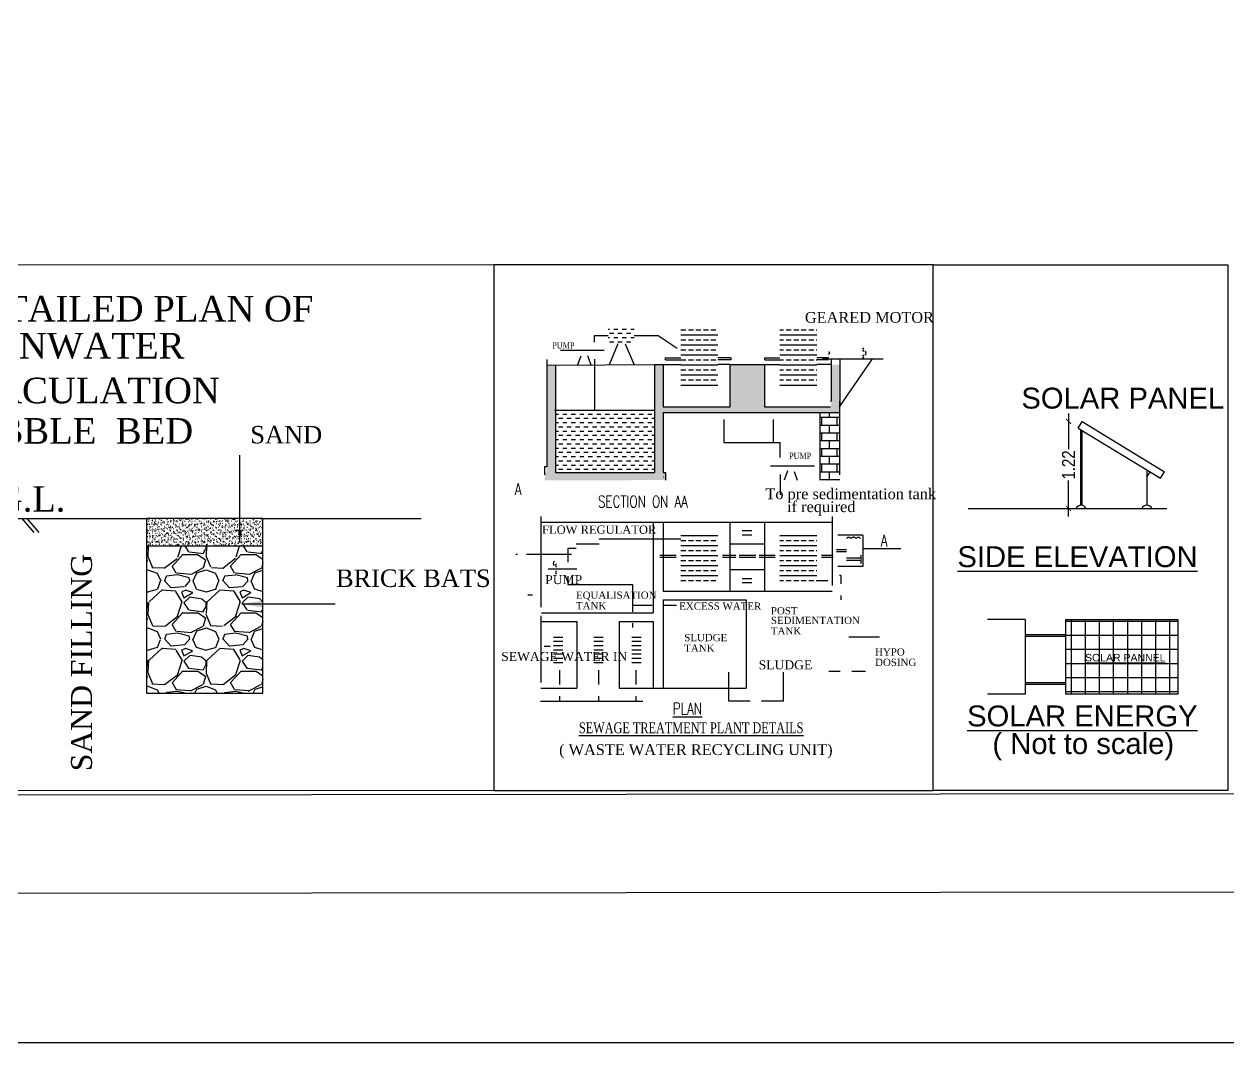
# Model space of a CAD drawing. Header units: metres. Extents: x 0 to 2231, y 0 to 2243.
# Drawn here: x 1913.99 to 1938.4, y 2121.45 to 2142.11 of the extents above; entities that cross this region are included whole.
import ezdxf

# ---------------------------------------------------------------- set-up
doc = ezdxf.new("R2010")
doc.units = ezdxf.units.M
doc.linetypes.add('CENTER', pattern=[2, 1.25, -0.25, 0.25, -0.25])
doc.styles.add('00', font='romantic.ttf')
doc.styles.add('5', font='romantic.ttf')
doc.styles.add('B', font='romantic.ttf')
doc.styles.add('DIM', font='swissc.ttf')
doc.styles.add('ROMAN', font='times.ttf', dxfattribs={"height": 300})
doc.styles.add('ROMANT', font='romant.shx', dxfattribs={"width": 0.8, "height": 60})
doc.styles.get("Standard").update_dxf_attribs({"font": 'arial.ttf'})
doc.dimstyles.new('Din', dxfattribs={"dimscale": 0, "dimtxt": 0.25, "dimasz": 0.1, "dimexe": 0.15, "dimexo": 0.15, "dimgap": 0.03, "dimtad": 0, "dimzin": 0, "dimdsep": 46, "dimtxsty": 'DIM', "dimblk": 'ARCHTICK', "dimcen": 0.09, "dimdle": 0.15, "dimse1": 1, "dimse2": 1, "dimclrd": 256, "dimclre": 256, "dimclrt": 7, "dimadec": 0, "dimazin": 3, "dimtfac": 1, "dimtofl": 0, "dimtmove": 1, "dimatfit": 3, "dimfxl": 0, "dimtolj": 1, "dimtzin": 0, "dimarcsym": 0})
doc.dimstyles.get("Standard").update_dxf_attribs({"dimtxt": 0.18, "dimasz": 0.18, "dimexe": 0.18, "dimexo": 0.0625, "dimgap": 0.09, "dimtad": 0, "dimtih": 1, "dimtoh": 1, "dimdec": 4, "dimzin": 0, "dimdsep": 46, "dimtxsty": 'Standard', "dimcen": 0.09, "dimadec": 0, "dimazin": 0, "dimtfac": 1, "dimtdec": 4, "dimtofl": 0, "dimtmove": 0, "dimatfit": 3, "dimfxl": 0, "dimtolj": 1, "dimtzin": 0, "dimarcsym": 0})
pattern_1 = [(0, (25.69421509613574, 18.01657848661892), (0.118125, 0.1181249999999999), [0.118125, -0.118125])]
pattern_2 = [(0, (-1049.970040978201, -235.4742932724516), (0, 0.2786062499999997), []), (0, (-1049.970040978201, -235.334990147452), (0, 0.2786062499999997), [0.139303125, -0.0696515625])]

# ---------------------------------------------------------------- blocks, each defined once
blk = doc.blocks.new('A$C2DE13D46')
h = blk.add_hatch()
h.set_pattern_fill('DASH', color=0, scale=0.945, style=0)
h.set_pattern_definition(pattern_1)
h.paths.add_polyline_path([(30.00533133475085, 32.12519983697752), (30.00533133475085, 32.54314874732694), (29.29039247742969, 32.54314874732694), (29.29039247742969, 32.12519983697752)])
h = blk.add_hatch()
h.set_pattern_fill('BRASS', color=0, scale=0.043875, style=0)
h.set_pattern_definition(pattern_2)
h.paths.add_polyline_path([(31.30966499916361, 30.86249893646931), (32.33784729321371, 30.86249893646931), (32.33784729321371, 32.55886558076139), (31.30966499916361, 32.55886558076139)])
h.paths.add_polyline_path([(34.0569106005006, 30.86249893646931), (35.08509289455072, 30.86249893646931), (35.08509289455072, 32.55886558076139), (34.0569106005006, 32.55886558076139)])
h = blk.add_hatch()
h.set_pattern_fill('AR-CONC', color=0, scale=0.027, style=0)
h.set_pattern_definition([(50, (25.69421509613574, 18.01657848661892), (0.1936602493022035, -0.0169430764453007), [0.02025, -0.2227499999999999]), (355, (25.69421509613574, 18.01657848661892), (-0.03746286007551, 0.2030918760990031), [0.0162, -0.1782000000000001]), (100.4513999999999, (25.71035344973586, 18.01516656481857), (0.1561975330627858, 0.1861486763564574), [0.0172098512999995, -0.1893083702399922]), (46.18419999999999, (25.69421509613574, 18.07057848661947), (0.288155083128924, -0.0446901338688349), [0.0303749999999998, -0.3341249999999976]), (96.63559999999993, (25.7182280172857, 18.06685429372891), (0.2523589304981499, 0.2630118251431192), [0.0258147777599989, -0.2839625099999901]), (351.1842000000001, (25.69421509613574, 18.07057848661947), (0.2523587251860793, 0.2630120222498375), [0.0243, -0.2673]), (20.99999999999998, (25.72121509613578, 18.05707848661967), (0.1611649040719846, -0.1087071004796414), [0.02025, -0.2227499999999997]), (326, (25.72121509613578, 18.05707848661967), (0.0656951396188271, 0.1957905121626502), [0.0162, -0.1781999999999999]), (71.45140000000002, (25.73464549904577, 18.04801955299916), (0.2268601097170023, 0.0870832341116871), [0.0172098512999999, -0.1893083702399991]), (37.50000000000001, (25.69421509613574, 18.01657848661892), (0.0032831609356685, 0.0898813405344541), [0, -0.1760399999999999, 0, -0.1809, 0, -0.178875]), (7.499999999999998, (25.69421509613574, 18.01657848661892), (0.0710287751093801, 0.1064911622082372), [0, -0.10314, 0, -0.17199, 0, -0.068175]), (327.5, (25.63400509613473, 18.01657848661892), (0.1441320577665505, -0.0060898153682825), [0, -0.0675, 0, -0.2106, 0, -0.27945]), (317.5, (25.60700509613582, 18.01657848661892), (0.1574602657224443, 0.0270283452297258), [0, -0.08775, 0, -0.13986, 0, -0.19845])])
h.paths.add_polyline_path([(27.82152824638786, 31.53386360409598), (27.57852824638769, 31.53252392416215), (27.57852824638769, 28.55339177232935), (27.51992051893387, 28.55339177232935), (27.52029946778055, 28.33348190131955), (30.87775538020071, 28.33926747173854), (30.87812435934882, 28.55339177232935), (30.81951663189386, 28.55339177232935), (30.81951663189386, 31.55039177232919), (30.57651663189461, 31.54905209239581), (30.57651663189461, 28.55339177232935), (27.82152824638786, 28.55339177232935)])
h = blk.add_hatch()
h.set_pattern_fill('AR-CONC', color=0, scale=0.027, style=0)
h.set_pattern_definition([(50, (25.39031916716579, 18.01657848661892), (0.1936602493022035, -0.0169430764453007), [0.02025, -0.2227499999999999]), (355, (25.39031916716579, 18.01657848661892), (-0.03746286007551, 0.2030918760990031), [0.0162, -0.1782000000000001]), (100.4513999999999, (25.40645752076682, 18.01516656481857), (0.1561975330627858, 0.1861486763564574), [0.0172098512999995, -0.1893083702399922]), (46.18419999999999, (25.39031916716579, 18.07057848661947), (0.288155083128924, -0.0446901338688349), [0.0303749999999998, -0.3341249999999976]), (96.63559999999993, (25.41433208831506, 18.06685429372891), (0.2523589304981499, 0.2630118251431192), [0.0258147777599989, -0.2839625099999901]), (351.1842000000001, (25.39031916716579, 18.07057848661947), (0.2523587251860793, 0.2630120222498375), [0.0243, -0.2673]), (20.99999999999998, (25.41731916716469, 18.05707848661967), (0.1611649040719846, -0.1087071004796414), [0.02025, -0.2227499999999997]), (326, (25.41731916716469, 18.05707848661967), (0.0656951396188271, 0.1957905121626502), [0.0162, -0.1781999999999999]), (71.45140000000002, (25.43074957007673, 18.04801955299916), (0.2268601097170023, 0.0870832341116871), [0.0172098512999999, -0.1893083702399991]), (37.50000000000001, (25.39031916716579, 18.01657848661892), (0.0032831609356685, 0.0898813405344541), [0, -0.1760399999999999, 0, -0.1809, 0, -0.178875]), (7.499999999999998, (25.39031916716579, 18.01657848661892), (0.0710287751093801, 0.1064911622082372), [0, -0.10314, 0, -0.17199, 0, -0.068175]), (327.5, (25.33010916716569, 18.01657848661892), (0.1441320577665505, -0.0060898153682825), [0, -0.0675, 0, -0.2106, 0, -0.27945]), (317.5, (25.30310916716701, 18.01657848661892), (0.1574602657224443, 0.0270283452297258), [0, -0.08775, 0, -0.13986, 0, -0.19845])])
h.paths.add_polyline_path([(35.71063733514563, 30.21389177232885, 0.4142135623730951), (35.72413733514475, 30.22739177232911), (35.72413733514475, 31.55039177232919), (35.48113733514481, 31.55039177232919), (35.48113733514481, 30.38939177232868, -0.4142135623730951), (35.46763733514479, 30.37589177232888), (33.6358182437658, 30.37589177232888), (33.6358182437658, 31.55039177232919), (32.67575472131364, 31.55039177232919), (32.67575472131364, 30.37589177232888), (30.81951663189386, 30.37589177232888), (30.81951663189386, 31.55039177232919), (30.57651663189461, 31.54905209239581), (30.57651663189461, 28.55339177232935), (27.82152824638786, 28.55339177232935), (27.82152824638786, 31.53386360409598), (27.57852824638769, 31.53252392416215), (27.57852824638769, 28.55339177232935), (27.51992051893387, 28.55339177232935), (27.52029932965559, 28.33356205723766), (30.87775726325265, 28.34036023535526), (30.87812435934882, 28.55339177232935), (30.81951663189386, 28.55339177232935), (30.81951663189386, 30.21389177232885)])
h = blk.add_hatch()
h.set_pattern_fill('DASH', color=0, scale=0.945, style=0)
h.set_pattern_definition(pattern_1)
h.paths.add_polyline_path([(27.82152824638786, 28.55339177232935), (30.57651663189461, 28.55339177232844), (30.57651663189461, 30.28683605215946), (27.82152824638786, 30.28683605215946)])
h = blk.add_hatch()
h.set_pattern_fill('AR-B816', color=0, scale=0.027, style=0)
h.set_pattern_definition([(0, (24.14973050388301, 18.01657848661892), (0, 0.2159999999999998), []), (90, (24.14973050388301, 18.01657848661892), (-0.216, 0.2159999999999998), [0.2159999999999998, -0.2159999999999998])])
h.paths.add_polyline_path([(35.17859173236991, 28.34906856152083), (35.72413733514475, 28.35017318181684), (35.72413733514475, 30.22739177232911, -0.4142135623730951), (35.71063733514563, 30.21389177232885), (35.17859173236991, 30.21389177232885)])
h = blk.add_hatch()
h.set_pattern_fill('BRASS', color=0, scale=0.043875, style=0)
h.set_pattern_definition(pattern_2)
h.paths.add_polyline_path([(31.30966499916361, 26.90778505161365), (31.30966499916361, 25.52356644062815), (32.33784729321371, 25.52356644062815), (32.33784729321371, 26.90778505161365)])
h.paths.add_polyline_path([(34.0569106005006, 25.52356644062815), (35.08509289455072, 25.52356644062815), (35.08509289455185, 26.90778505161365), (34.0569106005006, 26.90778505161365)])
at = {"color": 0}
for p, q in [((28.90860706133992, 32.17445050669898), (28.90860706133992, 32.35656653251198)), ((28.90860706133992, 32.35656653251198), (29.29039247742969, 32.35656653251198)), ((29.55651750379286, 32.12519983697774), (29.31100985586374, 31.53921645195732)), ((29.7620093645545, 32.12519983697774), (30.00751701248589, 31.53921645195732)), ((30.00533133475085, 32.35656653251198), (30.67570918455897, 32.35656653251198)), ((30.67570918455897, 32.35656653251198), (31.2063161580578, 32.00313834893171)), ((28.52539480316489, 31.78757891886534), (28.43635064489979, 31.53921645195732)), ((28.71235834135962, 31.79987610901452), (28.80581134996089, 31.53921645195732)), ((27.57852824638769, 31.68933396370988), (27.57852824638769, 28.71020181187708)), ((27.57852824638769, 31.53252392416215), (30.81951663189386, 31.55039177232942)), ((27.82152824638786, 31.53386360409598), (27.82152824638786, 28.55339177232958)), ((28.90860706133992, 31.70465106394266), (28.90860706133992, 30.28683605215946)), ((30.57651663189461, 31.54905209239604), (30.57651663189461, 28.55339177232958)), ((30.57651663189461, 31.54905209239604), (30.81951663189386, 31.54905209239604)), ((30.81951663189386, 31.55039177232942), (31.30966499916361, 31.55039177232942)), ((30.81951663189386, 31.55039177232942), (30.81951663189386, 30.37589177232911)), ((30.88564608219474, 31.73937664623617), (31.30966499916361, 31.73937664623617)), ((30.88564608219474, 31.68495055846114), (31.30966499916361, 31.68495055846114)), ((32.68327029129785, 31.73937664623617), (32.33784729321371, 31.73937664623617)), ((32.68327029129785, 31.68495055846114), (32.33784729321371, 31.68495055846114)), ((32.67575472131364, 31.55039177232942), (32.33784729321371, 31.55039177232942)), ((33.6358182437658, 31.55039177232942), (34.0569106005006, 31.55039177232942)), ((33.6548705010606, 31.73925259111928), (34.0569106005006, 31.73925259111928)), ((33.6548705010606, 31.68482650334472), (34.0569106005006, 31.68482650334472)), ((35.41398045137873, 31.73925259111928), (35.08509289455072, 31.73937664623617)), ((35.41398045137873, 31.68482650334472), (35.08509289455072, 31.68495055846114)), ((35.48113733514481, 31.55039177232942), (35.08509289455072, 31.55039177232942)), ((35.48113733514481, 31.70720181187647), (35.72413733514475, 31.70720181187647)), ((35.48113733514481, 31.70720181187647), (35.48113733514481, 30.54620181187664)), ((35.72018327669082, 30.37465587033165), (36.63734858801593, 31.70720181187647)), ((35.72413733514475, 31.70720181187647), (36.93415099381093, 31.70720181187647)), ((35.72413733514475, 31.70720181187647), (35.72413733514475, 30.38420181187706)), ((35.98326025284985, 31.72224244135026), (35.98326025284985, 31.70720181187647)), ((36.36711514201363, 31.72224244135026), (36.36711514201363, 31.70720181187647)), ((35.72413733514475, 28.48983396370994), (35.72413733514475, 30.53270181187662)), ((27.79512321039772, 30.28683605215946), (30.57651663189461, 30.28683605215946)), ((30.81951663189386, 30.37589177232911), (32.67575472131364, 30.37589177232911)), ((30.81951663189386, 30.21389177232908), (30.81951663189386, 28.55339177232958)), ((30.81951663189386, 30.21389177232908), (35.71063733514563, 30.21389177232908)), ((33.6358182437658, 30.37589177232911), (35.46763733514479, 30.37589177232911)), ((35.17859173236991, 28.33302392416221), (35.17859173236991, 30.21389177232908)), ((32.49983032860985, 30.02564912212501), (32.49983032860985, 29.39717604508763)), ((33.87032647983176, 30.02564912212501), (33.87032647983176, 29.38367604508693)), ((32.51333032860988, 29.38367604508693), (34.05767543542459, 29.38367604508693)), ((34.07117543542461, 28.96825797890386), (34.07117543542461, 29.37017604508714)), ((27.51992051893387, 28.71020181187708), (27.52029946778055, 28.49029194086728)), ((27.57852824638769, 28.71020181187708), (27.51992051893387, 28.71020181187708)), ((27.82152824638786, 28.55339177232958), (30.57651663189461, 28.55339177232958)), ((30.81951663189386, 28.55339177232958), (30.87812435934882, 28.55339177232958)), ((30.87812435934882, 28.55339177232958), (30.87774541050055, 28.33348190131977)), ((34.07117543542461, 28.49845853614914), (34.07117543542461, 27.92586782860821)), ((34.267424155404, 28.59368358122032), (34.17397114680182, 28.33302392416221)), ((34.45438769359873, 28.58138639107182), (34.54343185186383, 28.33302392416221)), ((30.81951663189386, 28.43189177232847), (30.8281932665858, 28.43189177232847)), ((27.41652824638789, 27.32517972915724), (27.41652824638789, 24.81030604071651)), ((27.41652824638789, 27.16836968960996), (35.50845209985062, 27.16836968960996)), ((30.53586149825572, 27.16836968960996), (30.53586149825572, 24.653496001169)), ((30.81220346125168, 27.16836968960996), (30.81220346125168, 25.2559688313749)), ((32.67575472131364, 25.2559688313749), (32.67575472131364, 27.16836968960996)), ((33.6358182437658, 27.16836968960996), (33.6358182437658, 25.2559688313749)), ((35.50845209985062, 27.32517972915724), (35.50845209985062, 25.41277887092264)), ((33.01553067374982, 26.93504253557325), (33.27753862873271, 26.93504253557325)), ((33.01553067374982, 26.81806529490194), (33.27753862873271, 26.81806529490194)), ((36.36711514201363, 26.80705498635911), (35.67045209985179, 26.80705498635911)), ((36.36711514201363, 26.80705498635911), (36.36711514201363, 25.93791658497793)), ((28.39415865420449, 26.44154813458107), (28.16376899671184, 26.44154813458107)), ((28.16376899671184, 26.44154813458107), (28.16376899671184, 26.05598738811426)), ((28.39415865420449, 26.57098506079291), (29.03351149554771, 26.57098506079291)), ((31.30966499916361, 26.70046131032626), (29.03351149554771, 26.70046131032626)), ((32.67575472131364, 26.56834736363743), (33.6358182437658, 26.56834736363743)), ((31.1786115708718, 26.24427180981383), (30.72522967578164, 26.24427180981383)), ((31.1786115708718, 26.18501025467272), (30.72522967578164, 26.18501025467272)), ((32.83596807023889, 26.24427180981383), (32.46890072150461, 26.24427180981383)), ((32.83596807023889, 26.18501025467272), (32.46890072150461, 26.18501025467272)), ((33.39302496722496, 26.24427180981383), (32.92718094228997, 26.24427180981383)), ((33.39302496722496, 26.18501025467272), (32.92718094228997, 26.18501025467272)), ((33.92585717221084, 26.24427180981383), (33.48423783927558, 26.24427180981383)), ((33.92585717221084, 26.18501025467272), (33.48423783927558, 26.18501025467272)), ((35.54196517668982, 26.24427180981383), (35.21614632284071, 26.24427180981383)), ((35.54196517668982, 26.18501025467272), (35.21614632284071, 26.18501025467272)), ((35.90936683293683, 26.40108184936156), (35.63317804874065, 26.40108184936156)), ((35.90936683293683, 26.34182029422044), (35.63317804874065, 26.34182029422044)), ((36.30333128617087, 26.17373621756673), (35.90936683293683, 26.17373621756673)), ((36.30333128617087, 26.10140760996382), (35.90936683293683, 26.10140760996382)), ((32.67575472131364, 25.85599115734698), (33.6358182437658, 25.85599115734698)), ((36.36711514201363, 25.93791658497793), (35.67045209985179, 25.93791658497793)), ((28.16376899671184, 25.66675617455707), (28.16376899671184, 25.43810722916572)), ((28.16376899671184, 25.43810722916572), (29.96703474873664, 25.43810722916572)), ((29.96703474873664, 25.43810722916572), (29.96703474873664, 24.68211124960698)), ((33.01553067374982, 25.60661582288748), (33.27753862873271, 25.60661582288748)), ((33.01553067374982, 25.4896385822164), (33.27753862873271, 25.4896385822164)), ((35.39658503873773, 25.53560679538299), (35.08509289455072, 25.53560679538299)), ((35.75166529159867, 25.6924168349305), (35.71741785156167, 25.6924168349305)), ((35.75166529159867, 25.6924168349305), (35.75166529159867, 25.45407515041251)), ((27.18713456366084, 25.13761632506265), (27.04950826895072, 25.13761632506265)), ((30.81220346125168, 25.2559688313749), (35.50845209985062, 25.2559688313749)), ((35.75166529159867, 25.1332423375888), (35.75166529159867, 25.01241583127734)), ((29.96703474873664, 24.86057387963837), (30.5092529287798, 24.86057387963837)), ((30.81220346125168, 25.01296883137451), (33.11995286644276, 25.01296883137451)), ((30.81220346125168, 25.01296883137451), (30.81220346125168, 22.55886915458308)), ((30.8300857416026, 24.86057387963837), (31.18453250755181, 24.86057387963837)), ((33.11995286644276, 25.01296883137451), (33.11995286644276, 22.55886915458308)), ((27.41652824638789, 24.56730604071636), (27.41652824638789, 22.71567919413059)), ((27.43002824638768, 24.653496001169), (30.53586149825572, 24.653496001169)), ((27.43002824638768, 24.41049600116884), (28.41832741768565, 24.41049600116884)), ((28.41832741768565, 24.41049600116884), (28.41832741768565, 22.55886915458308)), ((29.59111925217883, 24.41049600116884), (30.53586149825572, 24.41049600116884)), ((29.59111925217883, 24.41049600116884), (29.59111925217883, 22.55886915458308)), ((29.96703474873664, 24.36127843678281), (29.96703474873664, 24.24045193047136)), ((30.53586149825572, 24.41049600116884), (30.53586149825572, 22.55886915458308)), ((27.76804923919383, 23.97590269031701), (28.03005719417581, 23.97590269031701)), ((27.76804923919383, 23.85892544964617), (28.03005719417581, 23.85892544964617)), ((28.88861376326497, 23.97590269031701), (29.15062171824786, 23.97590269031701)), ((28.88861376326497, 23.85892544964617), (29.15062171824786, 23.85892544964617)), ((29.94529589939373, 23.97590269031701), (30.20730385437663, 23.97590269031701)), ((29.94529589939373, 23.85892544964617), (30.20730385437663, 23.85892544964617)), ((35.97627975652392, 23.9832290325266), (36.82853355585586, 23.9832290325266)), ((27.67673798692761, 23.71167882506274), (27.50796737648363, 23.71167882506274)), ((27.76804923919383, 23.74194820897463), (28.03005719417581, 23.74194820897463)), ((27.76804923919383, 23.62497096830379), (28.03005719417581, 23.62497096830379)), ((27.76804923919383, 23.50799372763384), (28.03005719417581, 23.50799372763384)), ((28.88861376326497, 23.74194820897463), (29.15062171824786, 23.74194820897463)), ((28.88861376326497, 23.62497096830379), (29.15062171824786, 23.62497096830379)), ((28.88861376326497, 23.50799372763384), (29.15062171824786, 23.50799372763384)), ((29.94529589939373, 23.74194820897463), (30.20730385437663, 23.74194820897463)), ((29.94529589939373, 23.62497096830379), (30.20730385437663, 23.62497096830379)), ((29.94529589939373, 23.50799372763384), (30.20730385437663, 23.50799372763384)), ((27.76804923919383, 23.39101648696209), (28.03005719417581, 23.39101648696209)), ((27.76804923919383, 23.27403924629146), (28.03005719417581, 23.27403924629146)), ((28.88861376326497, 23.39101648696209), (29.15062171824786, 23.39101648696209)), ((28.88861376326497, 23.27403924629146), (29.15062171824786, 23.27403924629146)), ((29.94529589939373, 23.39101648696209), (30.20730385437663, 23.39101648696209)), ((29.94529589939373, 23.27403924629146), (30.20730385437663, 23.27403924629146)), ((27.93755796953576, 23.05569874264342), (27.93755796953576, 22.6566192972661)), ((29.01412630180074, 23.05569874264342), (29.01412630180074, 22.6566192972661)), ((30.05432406409284, 23.05569874264342), (30.05432406409284, 22.6566192972661)), ((32.63814853486485, 22.19816018973432), (32.63814853486485, 23.00201109753102)), ((34.16182585241074, 22.19816018973432), (34.16182585241074, 23.00201109753102)), ((35.73482982110193, 23.01740465119718), (35.423337676914, 23.01740465119718)), ((36.44372411084771, 23.01740465119718), (36.05566263392564, 23.01740465119718)), ((27.41652824638789, 22.55886915458308), (28.41832741768565, 22.55886915458308)), ((29.59111925217883, 22.55886915458308), (33.11995286644276, 22.55886915458308)), ((27.40635158282783, 22.19816018973432), (30.25052881396175, 22.19816018973432)), ((27.93755796953576, 22.33578648444353), (27.93755796953576, 22.19816018973432)), ((29.01412630180074, 22.33578648444353), (29.01412630180074, 22.19816018973432)), ((30.05432406409284, 22.33578648444353), (30.05432406409284, 22.19816018973432)), ((33.23103755311479, 22.19816018973432), (32.63814853486485, 22.19816018973432)), ((34.16182585241074, 22.19816018973432), (33.55187036593759, 22.19816018973432))]:
    blk.add_line(p, q, dxfattribs=at)
at = {"color": 0, "linetype": 'CENTER'}
for p, q in [((29.17839896989188, 31.93955078532094), (27.95993838621382, 31.93955078532094)), ((35.2404031090349, 31.70968333596893), (36.59880406737477, 31.70968333596893)), ((33.80138352687266, 28.73335825752696), (35.01984411055071, 28.73335825752696)), ((28.26731328162362, 26.27227228060559), (26.7200193254879, 26.27227228060559)), ((37.41730125877768, 26.42488975566579), (36.36711514201363, 26.42488975566579)), ((28.41792586949793, 25.86787045366686), (27.61496572399267, 25.86787045366686))]:
    blk.add_line(p, q, dxfattribs=at)
at = {"color": 0}
blk.add_lwpolyline([(38.32243843252229, 34.32263786959282), (26.10953749012208, 34.32263786959282), (26.10953749012208, 19.71458328781699), (38.32243843252229, 19.71458328781699)], close=True, dxfattribs=at)
blk.add_lwpolyline([(32.67575472131364, 30.37589177232911), (32.67575472131364, 31.55039177232942), (33.6358182437658, 31.55039177232942), (33.6358182437658, 30.37589177232911)], dxfattribs=at)
for centre, radius, start, end in [((35.41616342147165, 31.86884958677882), 0.0273004599969214, 265.4136801693935, 94.58631983060663), ((36.33159583603685, 31.96366378217653), 0.0589762423995837, 307.0322640070432, 52.96773599295677), ((36.33159583603685, 31.76932296885815), 0.0589762423995837, 307.0322640070432, 52.96773599295677), ((36.4007384928608, 31.86649337551688), 0.0547057527599896, 293.7055554442578, 66.29444455574219), ((30.88564608219474, 31.71216360234865), 0.027213043887385, 90, 270), ((32.68545326139076, 31.71216360234865), 0.0273004599969214, 265.4136801693935, 94.58631983060663), ((33.6548705010606, 31.71203954723131), 0.027213043887385, 90, 270), ((35.46763733514479, 30.54620181187664), 0.0135, 270, 0), ((35.71063733514563, 30.38420181187706), 0.0135, 270, 0), ((32.51333032860988, 29.39717604508763), 0.0135, 180, 270), ((34.05767543542459, 29.37017604508714), 0.0135, 0, 90), ((35.97253800186957, 26.66475190909268), 0.0835117828496865, 40.84915442115494, 139.150845578845), ((36.10634905955283, 26.66620533177337), 0.0884135077291514, 36.96798313891946, 143.0320168610805), ((36.24016011723677, 26.66475190909268), 0.0835117828496865, 40.84915442115494, 139.150845578845), ((36.26760761999992, 26.21154955776451), 0.052019506164791, 313.3722849710184, 46.62771502898163), ((36.28156016309765, 26.13757191376493), 0.0422118309163017, 301.0481874330715, 58.95181256692848), ((36.26760761999992, 26.06359426976605), 0.052019506164791, 313.3722849710184, 46.62771502898163), ((27.8130312985096, 26.02468049321414), 0.0547057527599896, 113.7055554442578, 246.2944445557422), ((27.88217395533286, 25.96504086032559), 0.0589762423995837, 127.0322640070432, 232.9677359929568), ((27.88217395533286, 25.77070004700767), 0.0589762423995837, 127.0322640070432, 232.9677359929568)]:
    blk.add_arc(centre, radius, start, end, dxfattribs=at)
at = {"color": 0, "style": 'B'}
for s, height, p in [('GEARED MOTOR', 0.3, (34.75513651945244, 32.71113003782382)), ('To pre sedimentation tank', 0.3, (33.65795735148754, 27.80853461584281)), ('if required', 0.3, (34.25935282080855, 27.45054714081303)), ('FLOW REGULATOR', 0.23, (27.44991888872994, 26.84713392385078)), ('PUMP', 0.25, (27.53648861021372, 25.44818114605476)), ('EQUALISATION', 0.2005714285714285, (28.39201067174565, 25.04165470959623)), ('TANK', 0.2005714285714285, (28.39201067174565, 24.74961383691488)), ('EXCESS WATER', 0.2005714285714285, (31.26093674674883, 24.73827604270236)), ('POST', 0.2005714285714285, (33.80949474603551, 24.60977805568558)), ('SEDIMENTATION', 0.2005714285714285, (33.80949474603551, 24.3411004740737)), ('TANK', 0.2005714285714285, (33.80949474603551, 24.04905960139189)), ('TANK', 0.2005714285714285, (31.40122436716081, 23.57011258993015)), ('SLUDGE', 0.2005714285714285, (31.40122436716081, 23.86215346261264)), ('SEWAGE WATER IN', 0.25, (26.31425382199779, 23.31381258368395)), ('HYPO', 0.2005714285714285, (36.7053035848536, 23.4634694699775)), ('SLUDGE', 0.25, (33.47046637385882, 23.07948389497727)), ('DOSING', 0.2005714285714285, (36.7053035848536, 23.17484243855296)), ('( WASTE WATER RECYCLING UNIT)', 0.3, (27.92393756660977, 20.69920157900606))]:
    blk.add_text(s, height=height, dxfattribs=at).set_placement(p)
at = {"color": 0}
for s, height, style, width, p in [('PUMP', 0.1755, 'ROMAN', 0.8, (27.73599448113089, 31.99358245084653)), ('PUMP', 0.1755, 'ROMAN', 0.8, (34.31639795106378, 28.92526272032768)), ('A', 0.324, 'ROMANT', 0.75, (26.69464271097365, 27.92645093286359)), ('SECTION ON AA', 0.324, 'ROMANT', 0.75, (29.0032119511169, 27.58210198025603)), ('A', 0.324, 'ROMANT', 0.75, (36.8668315858796, 26.49632086837499)), ('%%UPLAN', 0.324, 'ROMANT', 0.75, (31.08332923262458, 21.8250998448836)), ('%%USEWAGE TREATMENT PLANT DETAILS', 0.3, '5', 0.75, (28.47392910772089, 21.30589924217355))]:
    blk.add_text(s, height=height, dxfattribs=dict(at, style=style, width=width)).set_placement(p)
blk = doc.blocks.new('_ArchTick')
at = {"color": 0, "linetype": 'ByBlock', "const_width": 0.15}
blk.add_lwpolyline([(-0.5, -0.5), (0.5, 0.5)], dxfattribs=at)
blk = doc.blocks.new('*D24')
at = {"lineweight": -2}
for p, q in [((2.588973688804917, 7.210703309676743), (2.588973688804918, 6.526733997667113)), ((2.588973688804918, 5.244128322010205), (2.588973688804918, 5.928097634030747))]:
    blk.add_line(p, q, dxfattribs=at)
at = {"layer": 'Defpoints', "color": 0}
for p in [(2.588973688804917, 7.060703309676742), (2.849425738914873, 7.060703309676742), (2.787120441157754, 5.394128322010204)]:
    blk.add_point(p, dxfattribs=at)
at = {"lineweight": -2, "xscale": 0.1, "yscale": 0.1, "zscale": 0.1}
for p, rotation in [((2.588973688804917, 7.060703309676742), 90), ((2.588973688804918, 5.394128322010204), 270)]:
    blk.add_blockref('_ArchTick', p, dxfattribs=dict(at, rotation=rotation))
at = {"color": 7, "insert": (2.58897368880673, 6.227415815848928), "char_height": 0.25, "attachment_point": 5, "rotation": 90, "style": 'DIM'}
blk.add_mtext('\\A1;1.22', dxfattribs=at)
blk = doc.blocks.new('A$C24B026FE')
h = blk.add_hatch()
h.set_pattern_fill('AR-SAND', color=0, scale=0.02)
h.set_pattern_definition([(37.50000000000001, (-99.46944372088728, -36.2169554655144), (-0.0012598671621922, 0.0385364753802632), [0, -0.0304, 0, -0.034, 0, -0.0325]), (7.499999999999999, (-99.46944372088728, -36.2169554655144), (0.0353955341053546, 0.0564429213045948), [0, -0.0164, 0, -0.0274, 0, -0.0105]), (327.5, (-99.49404372089113, -36.2169554655144), (0.0622828372350299, 0.0001131810707393), [0, -0.01, 0, -0.036, 0, -0.047]), (317.5, (-99.49404372089113, -36.2169554655144), (0.0601225320914459, 0.017553511298685), [0, -0.005, 0, -0.0236, 0, -0.027])])
h.paths.add_polyline_path([(2.899198624081916, 2.334005399008788), (1.899198624081918, 2.334005399008788), (1.899198624081918, 2.098663454884329), (2.899198624081916, 2.098663454884329)])
h = blk.add_hatch()
h.set_pattern_fill('GRAVEL', color=0, scale=0.5)
h.set_pattern_definition([(228.012787504, (-99.10944372088602, -35.7169554655144), (-4.000000000000031, -4.5), [0.067268, -6.659544023536849]), (184.969740728, (-99.15444372088496, -35.76695546551434), (5.999999999999987, 0.5000000000000177), [0.115434, -11.42796238061499]), (132.510447078, (-99.2694437208902, -35.77695546551435), (5.000000000000059, -5.499999999999932), [0.08139399999999901, -8.058016298049719]), (267.273689006, (-99.464443720889, -35.90195546551456), (0.5000000000000121, 10.00000000000001), [0.1051189999999983, -10.40677902081425]), (292.833654178, (-99.46944372088728, -36.00695546551458), (-2.499999999999994, 6.000000000000013), [0.1030774999999983, -10.2046865640439]), (357.273689006, (-99.42944372088594, -36.1019554655144), (-10.00000000000001, 0.5000000000000128), [0.1051189999999983, -10.40677902081425]), (37.6942404667, (-99.3244437208832, -36.1069554655145), (-6.499999999999999, -4.999999999999987), [0.1390145, -13.762424274458]), (72.2553283749, (-99.214443720889, -36.02195546551445), (3.500000000000013, 11), [0.1312439999999964, -12.99316074840645]), (121.429565615, (-99.17444372088812, -35.89695546551445), (-4.000000000000006, 6.499999999999992), [0.105474999999999, -10.44203655486437]), (175.236358309, (-99.2294437208891, -35.80695546551432), (5.499999999999992, -0.500000000000019), [0.120416, -5.90038128939615]), (222.397437798, (-99.34944372088422, -35.79695546551432), (-5.999999999999981, -5.499999999999986), [0.155724, -15.41668750239745]), (138.814074834, (-98.96944372088592, -35.90695546551444), (-3.500000000000015, 3), [0.0531504999999992, -5.261922406367233]), (171.46923439, (-99.00944372088816, -35.8719554655146), (6.499999999999999, -0.9999999999999976), [0.1011185, -10.0107557080785]), (225, (-99.10944372088602, -35.8569554655145), (-1e-16, -0.4999999999999666), [0.0707105, -0.63639628118655]), (203.198590514, (-99.1444437208902, -35.79695546551432), (2.499999999999994, 0.9999999999999876), [0.038079, -3.76980755293195]), (291.801409486, (-99.17944372088594, -35.81195546551442), (-0.4999999999998421, 1.500000000000051), [0.0538515, -2.63873090356725]), (30.96375653209998, (-99.15944372088894, -35.8619554655146), (1.500000000000025, 0.9999999999999896), [0.08746449999999902, -2.828011447422615]), (161.565051177, (-99.08444372088505, -35.81695546551453), (1.000000000000005, -0.4999999999999884), [0.0632454999999988, -1.517893330084179]), (16.389540334, (-99.46944372088728, -35.81195546551442), (4.999999999999983, 1.500000000000022), [0.0886, -8.771422573334698]), (70.3461759419, (-99.38444372088816, -35.78695546551432), (-2.00000000000061, -5.500000000001699), [0.0743305, -7.358703873659498]), (293.198590514, (-99.08444372088505, -35.7169554655144), (-0.9999999999999852, 2.499999999999995), [0.0761575, -3.73172905293195]), (343.610459666, (-99.05444372088594, -35.78695546551432), (-4.999999999999983, 1.500000000000019), [0.0885999999999983, -8.771422573334267]), (339.44395478, (-99.46944372088728, -36.1219554655146), (-2.500000000000018, 1.000000000000011), [0.0854399999999983, -4.186561872658634]), (294.775140569, (-99.38944372088508, -36.15195546551433), (-2.500000000000002, 5.5), [0.071589, -7.087321531637998]), (66.8014094864, (-99.0794437208872, -36.2169554655144), (0.9999999999999905, 2.499999999999984), [0.0761575, -3.73172905293195]), (17.3540246363, (-99.04944372088906, -36.14695546551422), (-6.499999999999987, -1.99999999999998), [0.0838155, -8.29771180712]), (69.44395478040002, (-99.3244437208832, -36.2169554655144), (-1.000000000000001, -2.499999999999976), [0.0427199999999992, -4.229281872658634]), (101.3099324739999, (-99.10944372088602, -36.2169554655144), (-0.4999999999999819, 2.000000000000003), [0.025495, -2.524014756796399]), (165.963756532, (-99.11444372089113, -36.1919554655143), (1.499999999999979, -0.5000000000000007), [0.1030775, -1.95847531280885]), (186.009005957, (-99.214443720889, -36.16695546551465), (5.000000000000023, 0.4999999999999917), [0.095525, -9.456961587271401]), (303.690067526, (-99.15944372088894, -35.90695546551444), (-0.4999999999999936, 0.9999999999999928), [0.0721109999999983, -1.730664637731968]), (353.157226587, (-99.11944372088806, -35.9669554655144), (8.500000000000009, -1.000000000000025), [0.125897, -12.46378131201415]), (60.9453959009, (-98.99444372088806, -35.9819554655145), (-1.999999999999985, -3.499999999999988), [0.051478, -5.0963370704935]), (90, (-98.96944372088592, -35.93695546551443), (-0.5, 0.5), [0.03, -0.47]), (120.256437164, (-99.22444372088327, -36.15195546551433), (2.000000000000003, -3.500000000000003), [0.069462, -6.876759994724901]), (48.01278750419999, (-99.25944372088816, -36.0919554655144), (4, 4.499999999999988), [0.134536, -6.592276023536848]), (0, (-99.16944372088415, -35.99195546551448), (0.5, 0.5), [0.13, -0.37]), (325.3048464690001, (-99.03944372088608, -35.99195546551448), (5.000000000000068, -3.499999999999913), [0.0790569999999983, -7.826637150420885]), (254.0546040990001, (-98.97444372088422, -36.03695546551432), (-0.5000000000000189, -2.000000000000002), [0.072801, -3.56725394464025]), (207.645975364, (-98.99444372088806, -36.1069554655145), (-9.499999999999977, -5.000000000000023), [0.1185325, -11.7347370911297]), (175.42607874, (-99.09944372088421, -36.16195546551432), (-6.499999999999976, 0.5000000000000007), [0.1253995, -12.41453670398445])])
h.paths.add_polyline_path([(2.899198624081916, 2.098663454884329), (1.899198624081918, 2.098663454884329), (1.899198624081918, 0.8340053990090153), (2.899198624081916, 0.8340053990090153)])
at = {"color": 0}
for p, q in [((0.5448985562350117, 2.334005399008788), (1.92484203121694, 2.334005399008788)), ((0.936541310273924, 2.215025146925313), (0.8313766743617634, 2.334005399008788)), ((0.979685782260958, 2.215025146925313), (0.8745211463487976, 2.334005399008788)), ((2.877987903334087, 2.334005399008788), (1.920409344829975, 2.334005399008788)), ((2.877987903334087, 2.334005399008788), (4.257931378308967, 2.334005399008788)), ((1.899198624081918, 2.098663454884329), (2.899198624081916, 2.098663454884329))]:
    blk.add_line(p, q, dxfattribs=at)
at = {"lineweight": 5}
blk.add_lwpolyline([(4.882142510511357, -8.65767902e-08), (0, -8.65767902e-08), (-4e-16, 4.511965363012874), (4.882142510511357, 4.511965363012874)], close=True, dxfattribs=at)
at = {"color": 0}
blk.add_lwpolyline([(1.899198624081918, 0.8340053990090153), (2.899198624081916, 0.8340053990090153), (2.899198624081916, 2.334005399008788), (1.899198624081918, 2.334005399008788)], close=True, dxfattribs=at)
at = {"color": 0, "style": '00'}
for s, p in [('DETAILED PLAN OF ', (0.2326705556893103, 4.025243795923472)), ('RAINWATER ', (0.23226806741377, 3.70757239122372)), ('PERCULATION ', (0.2223905190497817, 3.323199372061111)), ('PEBBLE  BED', (0.2330227016527715, 2.976090678475202))]:
    blk.add_text(s, height=0.22, dxfattribs=at).set_placement(p)
at = {"color": 0, "char_height": 0.15, "width": 2.530268343802055, "attachment_point": 1, "style": '00'}
for s, insert in [('\\A1;SAND', (2.79138655081897, 3.128557038920348)), ('{\\fRomantic|b0|i0|c2|p2;BRICK BATS}', (3.526714246936078, 1.896527186346389))]:
    blk.add_mtext(s, dxfattribs=dict(at, insert=insert))
at = {"color": 0, "insert": (0.6002175066628297, 2.611093495109685), "char_height": 0.2179023208665066, "width": 2.530268343802055, "attachment_point": 1}
blk.add_mtext('{\\fRomantic|b0|i0|c2|p2;G.L.}', dxfattribs=at)
at = {"color": 0, "insert": (1.251989336600557, 0.1649194171745307), "char_height": 0.18, "width": 5.679711812704572, "attachment_point": 1, "rotation": 90, "style": '00'}
blk.add_mtext('SAND FILLING', dxfattribs=at)
at = {"color": 0}
for points, override in [([(2.701386550814731, 2.1359363025457), (2.701386550814731, 2.614567168566622), (2.701386550817915, 2.878557038920121)], {"dimscale": 1, "dimasz": 0.1, "dimtad": 0}), ([(2.717404753699836, 1.600784897272546), (3.521123595705828, 1.600784897272546)], {"dimscale": 1, "dimgap": 0.09, "dimtad": 0})]:
    blk.add_leader(points, dimstyle='Standard', override=override, dxfattribs=at)
blk = doc.blocks.new('A$C7B3335C5')
h = blk.add_hatch()
h.set_pattern_fill('NET', color=0, scale=2.154682531268581, angle=90, style=0)
h.set_pattern_definition([(90, (49.27477966542312, 47.27842089700613), (0.2693353164085728, 0), []), (6.999999999999999e-15, (49.27477966542312, 47.27842089700613), (0, -0.2693353164085728), [])])
h.paths.add_polyline_path([(2.538090592447018, 3.272175654821752), (4.682706446929274, 3.272175654821752), (4.682706446929274, 1.842431751834681), (2.538090592447018, 1.842431751834681)])
h.paths.add_polyline_path([(4.508761752956957, 2.429420323040233), (2.850365628318172, 2.429420323040233), (2.850365628318172, 2.649704377066937), (4.508761752956957, 2.649704377066937)], flags=24)
at = {"color": 0}
for p, q in [((2.772258391146919, 6.934414344743402), (2.849425738914872, 7.060703309676738)), ((2.772258391146919, 6.934414344743402), (4.345735957024883, 5.972959869306635)), ((2.849425738914872, 7.060703309676738), (4.422903304793749, 6.099248834236334)), ((2.822839159413546, 5.454427695016363), (2.822393492043943, 6.903779896447361)), ((2.851568257713663, 5.454438721711936), (2.85112933388666, 6.88622120711983)), ((4.086817105152588, 6.131169108704906), (4.086817105152588, 5.456846007355182)), ((4.086817105152588, 5.99565074957178), (4.150119464401655, 6.099248834236334)), ((4.345735957024883, 5.972959869306635), (4.422903304793749, 6.099248834236334)), ((0.6698296291366433, 5.394128322010204), (4.469129800939413, 5.394128322010204)), ((1.755950081358944, 3.272175654821752), (1.041078129867285, 3.272175654821752)), ((1.755950081358944, 3.272175654821752), (1.755950081358944, 1.842431751834681)), ((2.538090592447018, 1.842431751834681), (2.538090592447018, 3.272175654821752)), ((2.538090592447018, 3.272175654821752), (4.682706446929274, 3.272175654821752)), ((4.682706446929274, 3.272175654821752), (4.682706446929274, 1.842431751834681)), ((1.755950081358944, 1.842431751834681), (1.041078129867285, 1.842431751834681)), ((4.682706446929274, 1.842431751834681), (2.538090592447018, 1.842431751834681))]:
    blk.add_line(p, q, dxfattribs=at)
for p, q in [((1.755950081358944, 2.984951167205565), (2.538090592447018, 2.984951167205565)), ((1.755950081358944, 2.9551648358933083), (2.538090592447018, 2.9551648358933083)), ((1.755950081358944, 2.065833320122747), (2.538090592447018, 2.065833320122747)), ((1.755950081358944, 2.03604698881049), (2.538090592447018, 2.03604698881049))]:
    blk.add_line(p, q)
at = {"color": 0, "linetype": 'ByBlock'}
blk.add_lwpolyline([(4.508591473e-07, 10.05736734175553), (5.638786772476464, 10.05736734175553), (5.638786772476464, -9.3186259e-09), (4.508591473e-07, -9.3186259e-09)], close=True, dxfattribs=at)
at = {"color": 0}
for centre in [(2.828975073874629, 5.349624415683193), (4.086961963171801, 5.349624415683193)]:
    blk.add_arc(centre, 0.1072216895245017, 24.52337218144414, 155.4766278185558, dxfattribs=at)
for s, height, p in [('SOLAR PANEL', 0.4, (1.686236671552023, 7.306564669559064)), ('%%USIDE ELEVATION', 0.4, (0.4622802089737661, 4.273009747742063)), ('%%USOLAR PANNEL', 0.1436455020845722, (2.904892922368956, 2.469344865976438)), ('%%USOLAR ENERGY', 0.4, (0.6479838950273235, 1.225611743093509)), ('( Not to scale)', 0.4, (1.13212683646759, 0.6967618304827286))]:
    blk.add_text(s, height=height, dxfattribs=at).set_placement(p)
dim = blk.add_linear_dim(base=(2.588973688804917, 7.060703309676742), p1=(2.787120441157751, 5.394128322010204), p2=(2.849425738914872, 7.060703309676738), angle=90, text='1.22', dimstyle='Din', override={"dimscale": 1, "dimpost": '\\X'}, dxfattribs=at)
dim.commit()
dim.dimension.update_dxf_attribs({"geometry": '*D24', "text_midpoint": (2.58897368880673, 6.227415815848928), "dimtype": 128})

msp = doc.modelspace()

# ---------------------------------------------------------------- linework, layer by layer
for points in [[(1887.049787767404, 2233.421513224985), (2231.374442634797, 2233.421513224985), (2231.374442634797, 2121.453151778438), (1887.049787767404, 2121.453151778438)], [(1890.032109927253, 2230.053151777877), (2228.374442634796, 2230.421513224985), (2228.374442634796, 2124.821513225546), (1890.032109927253, 2124.453151778438)], [(1892.032109927253, 2228.053151777876), (2226.374442634798, 2228.421513224985), (2226.374442634798, 2126.821513225547), (1892.032109927253, 2126.453151778438)]]:
    msp.add_lwpolyline(points, close=True)

# ---------------------------------------------------------------- block references
at = {"linetype": 'ByBlock'}
for name, p, xscale, yscale, zscale in [('A$C24B026FE', (1911.98718297234, 2126.570815485222), 2.361578987681435, 2.361578987681435, 2.361578987681435), ('A$C2DE13D46', (1904.472008615599, 2112.190663824953), 0.7294169623508329, 0.7294169623508329, 0.7294169623508329), ('A$C7B3335C5', (1932.425045246926, 2126.57081528076), 1.059458447419548, 1.059458447419548, 1.059458447419548)]:
    msp.add_blockref(name, p, dxfattribs=dict(at, xscale=xscale, yscale=yscale, zscale=zscale))

doc.saveas('drawing.dxf')
